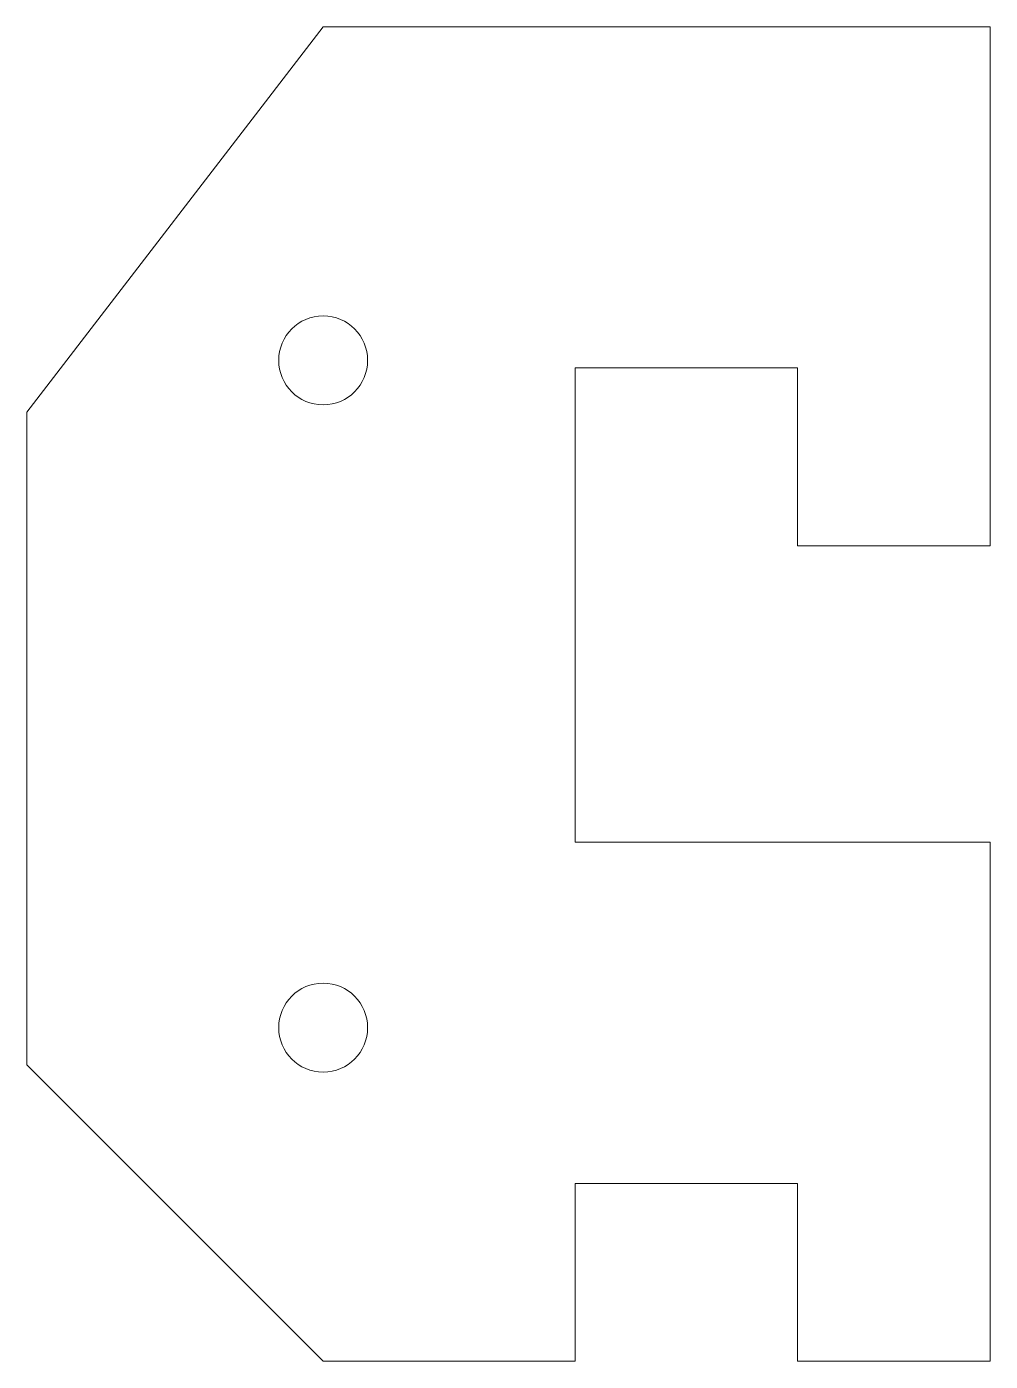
# Model space of a CAD drawing. Header units: millimetres. Extents: x 120 to 152.5, y -35 to 10.
import ezdxf

# ---------------------------------------------------------------- set-up
doc = ezdxf.new("R2010")
doc.units = ezdxf.units.MM

msp = doc.modelspace()

# ---------------------------------------------------------------- linework, layer by layer
at = {"color": 7, "linetype": 'Continuous', "lineweight": 15}
for p, q in [((130, 10), (120, -3)), ((152.5, 10), (130, 10)), ((152.5, -7.5), (152.5, 10)), ((138.5, -1.5), (146, -1.5)), ((138.5, -17.5), (138.5, -1.5)), ((146, -1.5), (146, -7.5)), ((120, -3), (120, -25)), ((146, -7.5), (152.5, -7.5)), ((152.5, -17.5), (138.5, -17.5)), ((152.5, -35), (152.5, -17.5)), ((120, -25), (130, -35)), ((138.5, -29), (146, -29)), ((138.5, -35), (138.5, -29)), ((146, -29), (146, -35)), ((130, -35), (138.5, -35)), ((146, -35), (152.5, -35))]:
    msp.add_line(p, q, dxfattribs=at)
for centre in [(130, -1.25), (130, -23.75)]:
    msp.add_circle(centre, 1.5, dxfattribs=at)

doc.saveas('drawing.dxf')
